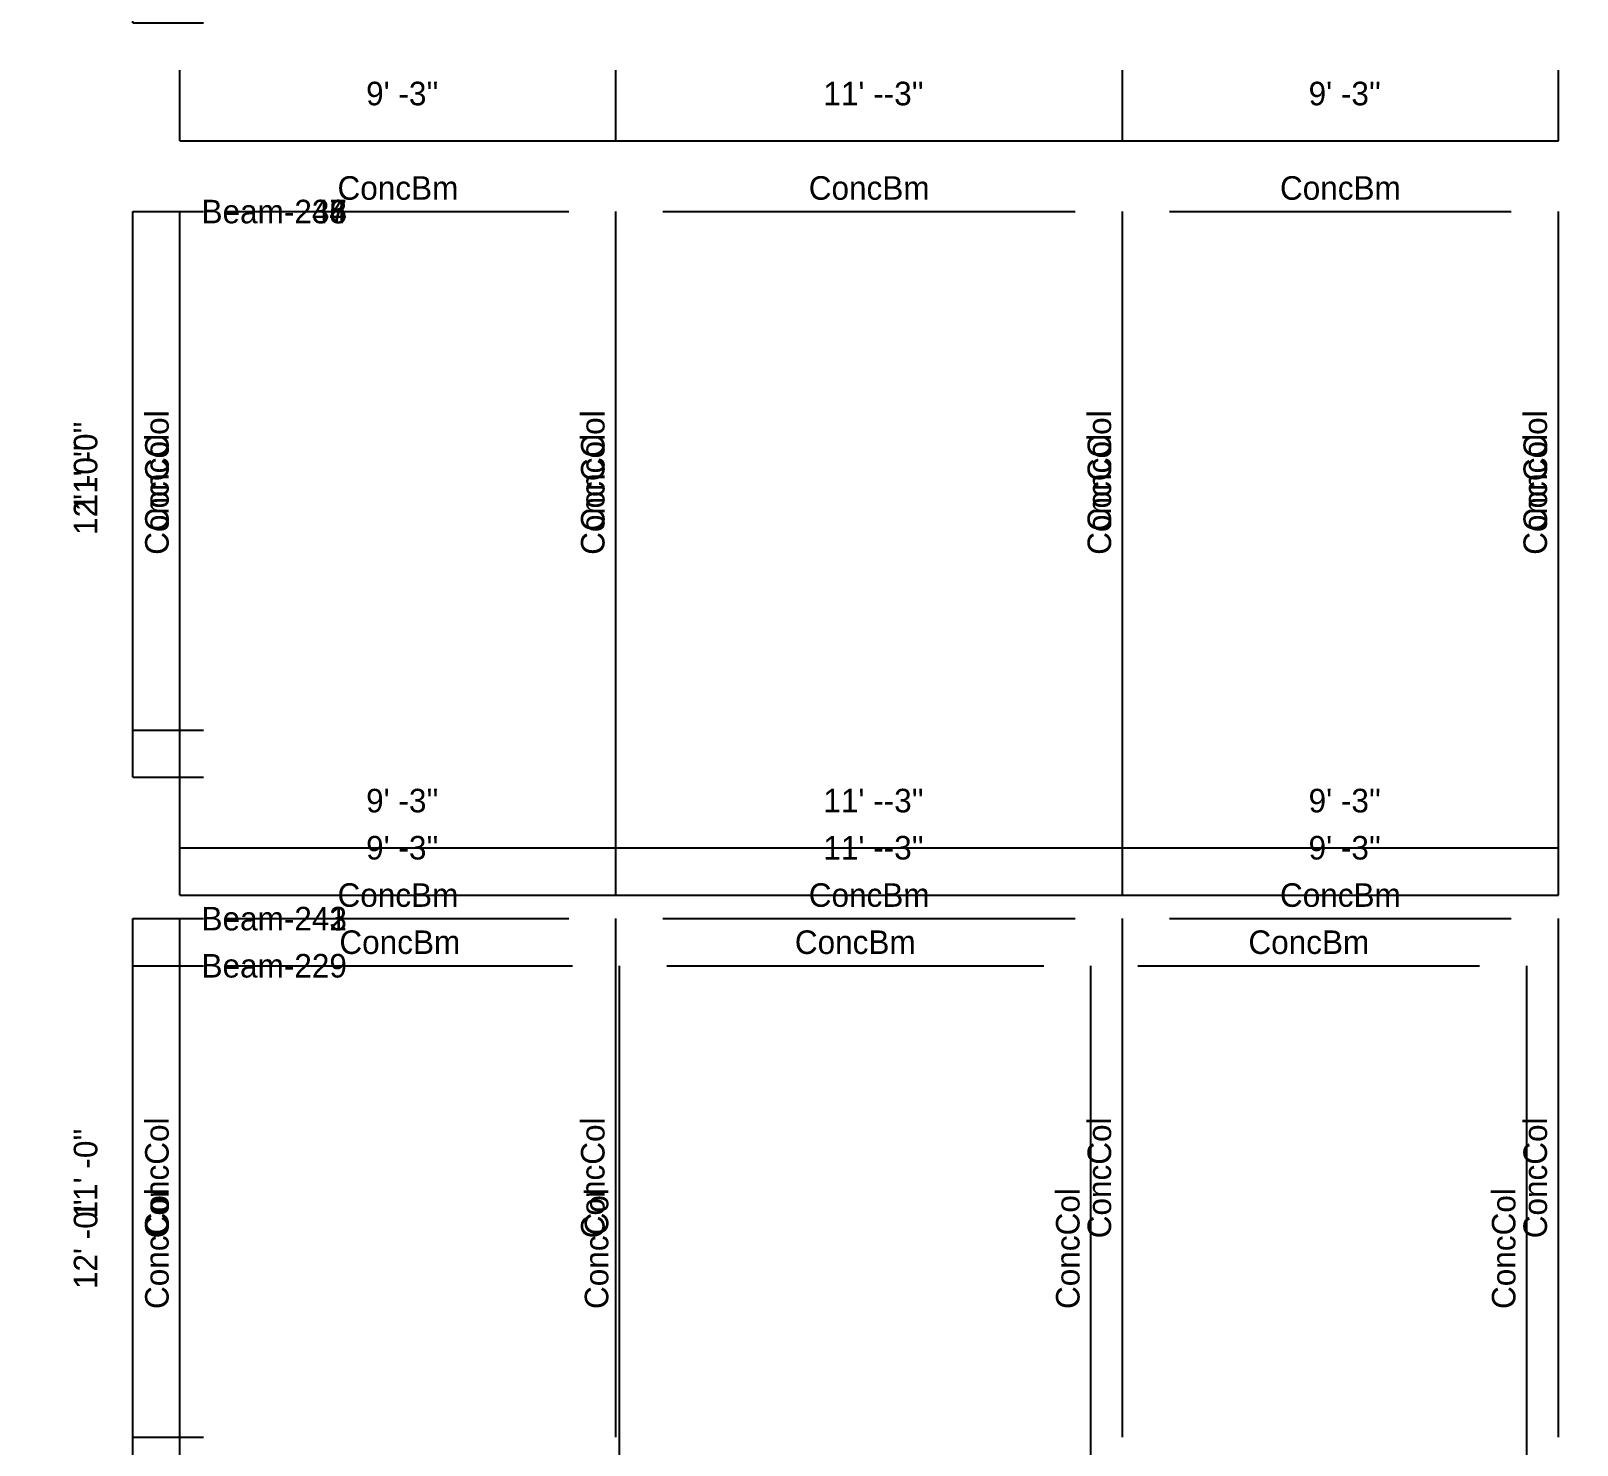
# Model space of a CAD drawing. Extents: x -38 to 2998, y -195 to 11529.
# Drawn here: x -38 to 355.8, y 8326 to 8686 of the extents above; entities that cross this region are included whole.
import ezdxf
from ezdxf.enums import TextEntityAlignment as Align

# ---------------------------------------------------------------- set-up
doc = ezdxf.new("R2010")
doc.units = 0
doc.header["$MEASUREMENT"] = 0
doc.layers.get('0').update_dxf_attribs({"linetype": 'CONTINUOUS'})
for name, color, linetype in [('CENTERLINES', 7, 'CONTINUOUS'), ('DIMENSIONS', 4, 'CONTINUOUS'), ('TEXT', 5, 'CONTINUOUS')]:
    doc.layers.add(name, color=color, linetype=linetype)
doc.dimstyles.get("Standard").update_dxf_attribs({"dimtxt": 0.18, "dimasz": 0.18, "dimexe": 0.18, "dimexo": 0.0625, "dimgap": 0.09, "dimtad": 0, "dimtih": 1, "dimtoh": 1, "dimdec": 4, "dimzin": 0, "dimtxsty": 'STANDARD', "dimcen": 0.09, "dimazin": 3, "dimtfac": 1, "dimtdec": 4, "dimtofl": 0, "dimtmove": 0, "dimatfit": 3, "dimtolj": 1, "dimtzin": 0})

# ---------------------------------------------------------------- blocks, each defined once
blk = doc.blocks.new('*D7973')
at = {"color": 1, "linetype": 'BYBLOCK'}
for points in [[(-8.29, 8444.29), (-7.23, 8443.23), (-16.77, 8452.77), (-15.71, 8451.71)], [(-8.29, 8300.29), (-7.23, 8299.23), (-16.77, 8308.77), (-15.71, 8307.71)]]:
    blk.add_solid(points, dxfattribs=at)
at = {"layer": 'DIMENSIONS', "color": 9, "linetype": 'BYBLOCK'}
for p, q in [((-12, 8448), (6, 8448)), ((-12, 8304), (6, 8304))]:
    blk.add_line(p, q, dxfattribs=at)
at = {"layer": 'DIMENSIONS', "color": 0, "linetype": 'BYBLOCK'}
blk.add_line((-12, 8304), (-12, 8448), dxfattribs=at)
at = {"layer": 'DIMENSIONS', "color": 0, "linetype": 'BYBLOCK', "insert": (-24, 8376), "char_height": 6, "attachment_point": 5, "rotation": 90}
blk.add_mtext("\\A1; 12' -0''", dxfattribs=at)
blk = doc.blocks.new('*D7974')
at = {"color": 1, "linetype": 'BYBLOCK'}
for points in [[(4.77, 8470.77), (3.71, 8469.71), (-3.71, 8462.29), (-4.77, 8461.23)], [(115.77, 8470.77), (114.71, 8469.71), (107.29, 8462.29), (106.23, 8461.23)]]:
    blk.add_solid(points, dxfattribs=at)
at = {"layer": 'DIMENSIONS', "color": 9, "linetype": 'BYBLOCK'}
for p, q in [((0, 8466), (0, 8484)), ((111, 8466), (111, 8484))]:
    blk.add_line(p, q, dxfattribs=at)
at = {"layer": 'DIMENSIONS', "color": 0, "linetype": 'BYBLOCK'}
blk.add_line((0, 8466), (111, 8466), dxfattribs=at)
at = {"layer": 'DIMENSIONS', "color": 0, "linetype": 'BYBLOCK', "insert": (55.5, 8478), "char_height": 6, "attachment_point": 5}
blk.add_mtext("\\A1; 9' -3''", dxfattribs=at)
blk = doc.blocks.new('*D7975')
at = {"color": 1, "linetype": 'BYBLOCK'}
for points in [[(115.77, 8470.77), (114.71, 8469.71), (107.29, 8462.29), (106.23, 8461.23)], [(244.77, 8470.77), (243.71, 8469.71), (236.29, 8462.29), (235.23, 8461.23)]]:
    blk.add_solid(points, dxfattribs=at)
at = {"layer": 'DIMENSIONS', "color": 9, "linetype": 'BYBLOCK'}
for p, q in [((111, 8466), (111, 8484)), ((240, 8466), (240, 8484))]:
    blk.add_line(p, q, dxfattribs=at)
at = {"layer": 'DIMENSIONS', "color": 0, "linetype": 'BYBLOCK'}
blk.add_line((111, 8466), (240, 8466), dxfattribs=at)
at = {"layer": 'DIMENSIONS', "color": 0, "linetype": 'BYBLOCK', "insert": (175.5, 8478), "char_height": 6, "attachment_point": 5}
blk.add_mtext("\\A1; 11' --3''", dxfattribs=at)
blk = doc.blocks.new('*D7976')
at = {"color": 1, "linetype": 'BYBLOCK'}
for points in [[(244.77, 8470.77), (243.71, 8469.71), (236.29, 8462.29), (235.23, 8461.23)], [(355.77, 8470.77), (354.71, 8469.71), (347.29, 8462.29), (346.23, 8461.23)]]:
    blk.add_solid(points, dxfattribs=at)
at = {"layer": 'DIMENSIONS', "color": 9, "linetype": 'BYBLOCK'}
for p, q in [((240, 8466), (240, 8484)), ((351, 8466), (351, 8484))]:
    blk.add_line(p, q, dxfattribs=at)
at = {"layer": 'DIMENSIONS', "color": 0, "linetype": 'BYBLOCK'}
blk.add_line((240, 8466), (351, 8466), dxfattribs=at)
at = {"layer": 'DIMENSIONS', "color": 0, "linetype": 'BYBLOCK', "insert": (295.5, 8478), "char_height": 6, "attachment_point": 5}
blk.add_mtext("\\A1; 9' -3''", dxfattribs=at)
blk = doc.blocks.new('*D7977')
at = {"color": 1, "linetype": 'BYBLOCK'}
for points in [[(-8.29, 8636.29), (-7.23, 8635.23), (-16.77, 8644.77), (-15.71, 8643.71)], [(-8.29, 8492.29), (-7.23, 8491.23), (-16.77, 8500.77), (-15.71, 8499.71)]]:
    blk.add_solid(points, dxfattribs=at)
at = {"layer": 'DIMENSIONS', "color": 9, "linetype": 'BYBLOCK'}
for p, q in [((-12, 8640), (6, 8640)), ((-12, 8496), (6, 8496))]:
    blk.add_line(p, q, dxfattribs=at)
at = {"layer": 'DIMENSIONS', "color": 0, "linetype": 'BYBLOCK'}
blk.add_line((-12, 8496), (-12, 8640), dxfattribs=at)
at = {"layer": 'DIMENSIONS', "color": 0, "linetype": 'BYBLOCK', "insert": (-24, 8568), "char_height": 6, "attachment_point": 5, "rotation": 90}
blk.add_mtext("\\A1; 12' -0''", dxfattribs=at)
blk = doc.blocks.new('*D7978')
at = {"color": 1, "linetype": 'BYBLOCK'}
for points in [[(4.77, 8662.77), (3.71, 8661.71), (-3.71, 8654.29), (-4.77, 8653.23)], [(115.77, 8662.77), (114.71, 8661.71), (107.29, 8654.29), (106.23, 8653.23)]]:
    blk.add_solid(points, dxfattribs=at)
at = {"layer": 'DIMENSIONS', "color": 9, "linetype": 'BYBLOCK'}
for p, q in [((0, 8658), (0, 8676)), ((111, 8658), (111, 8676))]:
    blk.add_line(p, q, dxfattribs=at)
at = {"layer": 'DIMENSIONS', "color": 0, "linetype": 'BYBLOCK'}
blk.add_line((0, 8658), (111, 8658), dxfattribs=at)
at = {"layer": 'DIMENSIONS', "color": 0, "linetype": 'BYBLOCK', "insert": (55.5, 8670), "char_height": 6, "attachment_point": 5}
blk.add_mtext("\\A1; 9' -3''", dxfattribs=at)
blk = doc.blocks.new('*D7979')
at = {"color": 1, "linetype": 'BYBLOCK'}
for points in [[(115.77, 8662.77), (114.71, 8661.71), (107.29, 8654.29), (106.23, 8653.23)], [(244.77, 8662.77), (243.71, 8661.71), (236.29, 8654.29), (235.23, 8653.23)]]:
    blk.add_solid(points, dxfattribs=at)
at = {"layer": 'DIMENSIONS', "color": 9, "linetype": 'BYBLOCK'}
for p, q in [((111, 8658), (111, 8676)), ((240, 8658), (240, 8676))]:
    blk.add_line(p, q, dxfattribs=at)
at = {"layer": 'DIMENSIONS', "color": 0, "linetype": 'BYBLOCK'}
blk.add_line((111, 8658), (240, 8658), dxfattribs=at)
at = {"layer": 'DIMENSIONS', "color": 0, "linetype": 'BYBLOCK', "insert": (175.5, 8670), "char_height": 6, "attachment_point": 5}
blk.add_mtext("\\A1; 11' --3''", dxfattribs=at)
blk = doc.blocks.new('*D7980')
at = {"color": 1, "linetype": 'BYBLOCK'}
for points in [[(244.77, 8662.77), (243.71, 8661.71), (236.29, 8654.29), (235.23, 8653.23)], [(355.77, 8662.77), (354.71, 8661.71), (347.29, 8654.29), (346.23, 8653.23)]]:
    blk.add_solid(points, dxfattribs=at)
at = {"layer": 'DIMENSIONS', "color": 9, "linetype": 'BYBLOCK'}
for p, q in [((240, 8658), (240, 8676)), ((351, 8658), (351, 8676))]:
    blk.add_line(p, q, dxfattribs=at)
at = {"layer": 'DIMENSIONS', "color": 0, "linetype": 'BYBLOCK'}
blk.add_line((240, 8658), (351, 8658), dxfattribs=at)
at = {"layer": 'DIMENSIONS', "color": 0, "linetype": 'BYBLOCK', "insert": (295.5, 8670), "char_height": 6, "attachment_point": 5}
blk.add_mtext("\\A1; 9' -3''", dxfattribs=at)
blk = doc.blocks.new('*D7981')
at = {"color": 1, "linetype": 'BYBLOCK'}
for points in [[(-8.29, 8828.29), (-7.23, 8827.23), (-16.77, 8836.77), (-15.71, 8835.71)], [(-8.29, 8684.29), (-7.23, 8683.23), (-16.77, 8692.77), (-15.71, 8691.71)]]:
    blk.add_solid(points, dxfattribs=at)
at = {"layer": 'DIMENSIONS', "color": 9, "linetype": 'BYBLOCK'}
for p, q in [((-12, 8832), (6, 8832)), ((-12, 8688), (6, 8688))]:
    blk.add_line(p, q, dxfattribs=at)
at = {"layer": 'DIMENSIONS', "color": 0, "linetype": 'BYBLOCK'}
blk.add_line((-12, 8688), (-12, 8832), dxfattribs=at)
at = {"layer": 'DIMENSIONS', "color": 0, "linetype": 'BYBLOCK', "insert": (-24, 8760), "char_height": 6, "attachment_point": 5, "rotation": 90}
blk.add_mtext("\\A1; 12' -0''", dxfattribs=at)
blk = doc.blocks.new('*D8455')
at = {"color": 1, "linetype": 'BYBLOCK'}
for points in [[(-8.29, 8456.29), (-7.23, 8455.23), (-16.77, 8464.77), (-15.71, 8463.71)], [(-8.29, 8324.29), (-7.23, 8323.23), (-16.77, 8332.77), (-15.71, 8331.71)]]:
    blk.add_solid(points, dxfattribs=at)
at = {"layer": 'DIMENSIONS', "color": 9, "linetype": 'BYBLOCK'}
for p, q in [((-12, 8460), (6, 8460)), ((-12, 8328), (6, 8328))]:
    blk.add_line(p, q, dxfattribs=at)
at = {"layer": 'DIMENSIONS', "color": 0, "linetype": 'BYBLOCK'}
blk.add_line((-12, 8328), (-12, 8460), dxfattribs=at)
at = {"layer": 'DIMENSIONS', "color": 0, "linetype": 'BYBLOCK', "insert": (-24, 8394), "char_height": 6, "attachment_point": 5, "rotation": 90}
blk.add_mtext("\\A1; 11' -0''", dxfattribs=at)
blk = doc.blocks.new('*D8456')
at = {"color": 1, "linetype": 'BYBLOCK'}
for points in [[(4.77, 8482.77), (3.71, 8481.71), (-3.71, 8474.29), (-4.77, 8473.23)], [(115.77, 8482.77), (114.71, 8481.71), (107.29, 8474.29), (106.23, 8473.23)]]:
    blk.add_solid(points, dxfattribs=at)
at = {"layer": 'DIMENSIONS', "color": 9, "linetype": 'BYBLOCK'}
for p, q in [((0, 8478), (0, 8496)), ((111, 8478), (111, 8496))]:
    blk.add_line(p, q, dxfattribs=at)
at = {"layer": 'DIMENSIONS', "color": 0, "linetype": 'BYBLOCK'}
blk.add_line((0, 8478), (111, 8478), dxfattribs=at)
at = {"layer": 'DIMENSIONS', "color": 0, "linetype": 'BYBLOCK', "insert": (55.5, 8490), "char_height": 6, "attachment_point": 5}
blk.add_mtext("\\A1; 9' -3''", dxfattribs=at)
blk = doc.blocks.new('*D8457')
at = {"color": 1, "linetype": 'BYBLOCK'}
for points in [[(115.77, 8482.77), (114.71, 8481.71), (107.29, 8474.29), (106.23, 8473.23)], [(244.77, 8482.77), (243.71, 8481.71), (236.29, 8474.29), (235.23, 8473.23)]]:
    blk.add_solid(points, dxfattribs=at)
at = {"layer": 'DIMENSIONS', "color": 9, "linetype": 'BYBLOCK'}
for p, q in [((111, 8478), (111, 8496)), ((240, 8478), (240, 8496))]:
    blk.add_line(p, q, dxfattribs=at)
at = {"layer": 'DIMENSIONS', "color": 0, "linetype": 'BYBLOCK'}
blk.add_line((111, 8478), (240, 8478), dxfattribs=at)
at = {"layer": 'DIMENSIONS', "color": 0, "linetype": 'BYBLOCK', "insert": (175.5, 8490), "char_height": 6, "attachment_point": 5}
blk.add_mtext("\\A1; 11' --3''", dxfattribs=at)
blk = doc.blocks.new('*D8458')
at = {"color": 1, "linetype": 'BYBLOCK'}
for points in [[(244.77, 8482.77), (243.71, 8481.71), (236.29, 8474.29), (235.23, 8473.23)], [(355.77, 8482.77), (354.71, 8481.71), (347.29, 8474.29), (346.23, 8473.23)]]:
    blk.add_solid(points, dxfattribs=at)
at = {"layer": 'DIMENSIONS', "color": 9, "linetype": 'BYBLOCK'}
for p, q in [((240, 8478), (240, 8496)), ((351, 8478), (351, 8496))]:
    blk.add_line(p, q, dxfattribs=at)
at = {"layer": 'DIMENSIONS', "color": 0, "linetype": 'BYBLOCK'}
blk.add_line((240, 8478), (351, 8478), dxfattribs=at)
at = {"layer": 'DIMENSIONS', "color": 0, "linetype": 'BYBLOCK', "insert": (295.5, 8490), "char_height": 6, "attachment_point": 5}
blk.add_mtext("\\A1; 9' -3''", dxfattribs=at)
blk = doc.blocks.new('*D8459')
at = {"color": 1, "linetype": 'BYBLOCK'}
for points in [[(-8.29, 8636.29), (-7.23, 8635.23), (-16.77, 8644.77), (-15.71, 8643.71)], [(-8.29, 8504.29), (-7.23, 8503.23), (-16.77, 8512.77), (-15.71, 8511.71)]]:
    blk.add_solid(points, dxfattribs=at)
at = {"layer": 'DIMENSIONS', "color": 9, "linetype": 'BYBLOCK'}
for p, q in [((-12, 8640), (6, 8640)), ((-12, 8508), (6, 8508))]:
    blk.add_line(p, q, dxfattribs=at)
at = {"layer": 'DIMENSIONS', "color": 0, "linetype": 'BYBLOCK'}
blk.add_line((-12, 8508), (-12, 8640), dxfattribs=at)
at = {"layer": 'DIMENSIONS', "color": 0, "linetype": 'BYBLOCK', "insert": (-24, 8574), "char_height": 6, "attachment_point": 5, "rotation": 90}
blk.add_mtext("\\A1; 11' -0''", dxfattribs=at)
blk = doc.blocks.new('*D8460')
at = {"color": 1, "linetype": 'BYBLOCK'}
for points in [[(4.77, 8662.77), (3.71, 8661.71), (-3.71, 8654.29), (-4.77, 8653.23)], [(115.77, 8662.77), (114.71, 8661.71), (107.29, 8654.29), (106.23, 8653.23)]]:
    blk.add_solid(points, dxfattribs=at)
at = {"layer": 'DIMENSIONS', "color": 9, "linetype": 'BYBLOCK'}
for p, q in [((0, 8658), (0, 8676)), ((111, 8658), (111, 8676))]:
    blk.add_line(p, q, dxfattribs=at)
at = {"layer": 'DIMENSIONS', "color": 0, "linetype": 'BYBLOCK'}
blk.add_line((0, 8658), (111, 8658), dxfattribs=at)
at = {"layer": 'DIMENSIONS', "color": 0, "linetype": 'BYBLOCK', "insert": (55.5, 8670), "char_height": 6, "attachment_point": 5}
blk.add_mtext("\\A1; 9' -3''", dxfattribs=at)
blk = doc.blocks.new('*D8461')
at = {"color": 1, "linetype": 'BYBLOCK'}
for points in [[(115.77, 8662.77), (114.71, 8661.71), (107.29, 8654.29), (106.23, 8653.23)], [(244.77, 8662.77), (243.71, 8661.71), (236.29, 8654.29), (235.23, 8653.23)]]:
    blk.add_solid(points, dxfattribs=at)
at = {"layer": 'DIMENSIONS', "color": 9, "linetype": 'BYBLOCK'}
for p, q in [((111, 8658), (111, 8676)), ((240, 8658), (240, 8676))]:
    blk.add_line(p, q, dxfattribs=at)
at = {"layer": 'DIMENSIONS', "color": 0, "linetype": 'BYBLOCK'}
blk.add_line((111, 8658), (240, 8658), dxfattribs=at)
at = {"layer": 'DIMENSIONS', "color": 0, "linetype": 'BYBLOCK', "insert": (175.5, 8670), "char_height": 6, "attachment_point": 5}
blk.add_mtext("\\A1; 11' --3''", dxfattribs=at)
blk = doc.blocks.new('*D8462')
at = {"color": 1, "linetype": 'BYBLOCK'}
for points in [[(244.77, 8662.77), (243.71, 8661.71), (236.29, 8654.29), (235.23, 8653.23)], [(355.77, 8662.77), (354.71, 8661.71), (347.29, 8654.29), (346.23, 8653.23)]]:
    blk.add_solid(points, dxfattribs=at)
at = {"layer": 'DIMENSIONS', "color": 9, "linetype": 'BYBLOCK'}
for p, q in [((240, 8658), (240, 8676)), ((351, 8658), (351, 8676))]:
    blk.add_line(p, q, dxfattribs=at)
at = {"layer": 'DIMENSIONS', "color": 0, "linetype": 'BYBLOCK'}
blk.add_line((240, 8658), (351, 8658), dxfattribs=at)
at = {"layer": 'DIMENSIONS', "color": 0, "linetype": 'BYBLOCK', "insert": (295.5, 8670), "char_height": 6, "attachment_point": 5}
blk.add_mtext("\\A1; 9' -3''", dxfattribs=at)
blk = doc.blocks.new('*D8463')
at = {"color": 1, "linetype": 'BYBLOCK'}
for points in [[(-8.29, 8816.29), (-7.23, 8815.23), (-16.77, 8824.77), (-15.71, 8823.71)], [(-8.29, 8684.29), (-7.23, 8683.23), (-16.77, 8692.77), (-15.71, 8691.71)]]:
    blk.add_solid(points, dxfattribs=at)
at = {"layer": 'DIMENSIONS', "color": 9, "linetype": 'BYBLOCK'}
for p, q in [((-12, 8820), (6, 8820)), ((-12, 8688), (6, 8688))]:
    blk.add_line(p, q, dxfattribs=at)
at = {"layer": 'DIMENSIONS', "color": 0, "linetype": 'BYBLOCK'}
blk.add_line((-12, 8688), (-12, 8820), dxfattribs=at)
at = {"layer": 'DIMENSIONS', "color": 0, "linetype": 'BYBLOCK', "insert": (-24, 8754), "char_height": 6, "attachment_point": 5, "rotation": 90}
blk.add_mtext("\\A1; 11' -0''", dxfattribs=at)
blk = doc.blocks.new('*D8925')
at = {"color": 1, "linetype": 'BYBLOCK'}
for points in [[(-8.29, 8456.29), (-7.23, 8455.23), (-16.77, 8464.77), (-15.71, 8463.71)], [(-8.29, 8324.29), (-7.23, 8323.23), (-16.77, 8332.77), (-15.71, 8331.71)]]:
    blk.add_solid(points, dxfattribs=at)
at = {"layer": 'DIMENSIONS', "color": 9, "linetype": 'BYBLOCK'}
for p, q in [((-12, 8460), (6, 8460)), ((-12, 8328), (6, 8328))]:
    blk.add_line(p, q, dxfattribs=at)
at = {"layer": 'DIMENSIONS', "color": 0, "linetype": 'BYBLOCK'}
blk.add_line((-12, 8328), (-12, 8460), dxfattribs=at)
at = {"layer": 'DIMENSIONS', "color": 0, "linetype": 'BYBLOCK', "insert": (-24, 8394), "char_height": 6, "attachment_point": 5, "rotation": 90}
blk.add_mtext("\\A1; 11' -0''", dxfattribs=at)
blk = doc.blocks.new('*D8926')
at = {"color": 1, "linetype": 'BYBLOCK'}
for points in [[(4.77, 8482.77), (3.71, 8481.71), (-3.71, 8474.29), (-4.77, 8473.23)], [(115.77, 8482.77), (114.71, 8481.71), (107.29, 8474.29), (106.23, 8473.23)]]:
    blk.add_solid(points, dxfattribs=at)
at = {"layer": 'DIMENSIONS', "color": 9, "linetype": 'BYBLOCK'}
for p, q in [((0, 8478), (0, 8496)), ((111, 8478), (111, 8496))]:
    blk.add_line(p, q, dxfattribs=at)
at = {"layer": 'DIMENSIONS', "color": 0, "linetype": 'BYBLOCK'}
blk.add_line((0, 8478), (111, 8478), dxfattribs=at)
at = {"layer": 'DIMENSIONS', "color": 0, "linetype": 'BYBLOCK', "insert": (55.5, 8490), "char_height": 6, "attachment_point": 5}
blk.add_mtext("\\A1; 9' -3''", dxfattribs=at)
blk = doc.blocks.new('*D8927')
at = {"color": 1, "linetype": 'BYBLOCK'}
for points in [[(115.77, 8482.77), (114.71, 8481.71), (107.29, 8474.29), (106.23, 8473.23)], [(244.77, 8482.77), (243.71, 8481.71), (236.29, 8474.29), (235.23, 8473.23)]]:
    blk.add_solid(points, dxfattribs=at)
at = {"layer": 'DIMENSIONS', "color": 9, "linetype": 'BYBLOCK'}
for p, q in [((111, 8478), (111, 8496)), ((240, 8478), (240, 8496))]:
    blk.add_line(p, q, dxfattribs=at)
at = {"layer": 'DIMENSIONS', "color": 0, "linetype": 'BYBLOCK'}
blk.add_line((111, 8478), (240, 8478), dxfattribs=at)
at = {"layer": 'DIMENSIONS', "color": 0, "linetype": 'BYBLOCK', "insert": (175.5, 8490), "char_height": 6, "attachment_point": 5}
blk.add_mtext("\\A1; 11' --3''", dxfattribs=at)
blk = doc.blocks.new('*D8928')
at = {"color": 1, "linetype": 'BYBLOCK'}
for points in [[(244.77, 8482.77), (243.71, 8481.71), (236.29, 8474.29), (235.23, 8473.23)], [(355.77, 8482.77), (354.71, 8481.71), (347.29, 8474.29), (346.23, 8473.23)]]:
    blk.add_solid(points, dxfattribs=at)
at = {"layer": 'DIMENSIONS', "color": 9, "linetype": 'BYBLOCK'}
for p, q in [((240, 8478), (240, 8496)), ((351, 8478), (351, 8496))]:
    blk.add_line(p, q, dxfattribs=at)
at = {"layer": 'DIMENSIONS', "color": 0, "linetype": 'BYBLOCK'}
blk.add_line((240, 8478), (351, 8478), dxfattribs=at)
at = {"layer": 'DIMENSIONS', "color": 0, "linetype": 'BYBLOCK', "insert": (295.5, 8490), "char_height": 6, "attachment_point": 5}
blk.add_mtext("\\A1; 9' -3''", dxfattribs=at)
blk = doc.blocks.new('*D8929')
at = {"color": 1, "linetype": 'BYBLOCK'}
for points in [[(-8.29, 8636.29), (-7.23, 8635.23), (-16.77, 8644.77), (-15.71, 8643.71)], [(-8.29, 8504.29), (-7.23, 8503.23), (-16.77, 8512.77), (-15.71, 8511.71)]]:
    blk.add_solid(points, dxfattribs=at)
at = {"layer": 'DIMENSIONS', "color": 9, "linetype": 'BYBLOCK'}
for p, q in [((-12, 8640), (6, 8640)), ((-12, 8508), (6, 8508))]:
    blk.add_line(p, q, dxfattribs=at)
at = {"layer": 'DIMENSIONS', "color": 0, "linetype": 'BYBLOCK'}
blk.add_line((-12, 8508), (-12, 8640), dxfattribs=at)
at = {"layer": 'DIMENSIONS', "color": 0, "linetype": 'BYBLOCK', "insert": (-24, 8574), "char_height": 6, "attachment_point": 5, "rotation": 90}
blk.add_mtext("\\A1; 11' -0''", dxfattribs=at)
blk = doc.blocks.new('*D8930')
at = {"color": 1, "linetype": 'BYBLOCK'}
for points in [[(4.77, 8662.77), (3.71, 8661.71), (-3.71, 8654.29), (-4.77, 8653.23)], [(115.77, 8662.77), (114.71, 8661.71), (107.29, 8654.29), (106.23, 8653.23)]]:
    blk.add_solid(points, dxfattribs=at)
at = {"layer": 'DIMENSIONS', "color": 9, "linetype": 'BYBLOCK'}
for p, q in [((0, 8658), (0, 8676)), ((111, 8658), (111, 8676))]:
    blk.add_line(p, q, dxfattribs=at)
at = {"layer": 'DIMENSIONS', "color": 0, "linetype": 'BYBLOCK'}
blk.add_line((0, 8658), (111, 8658), dxfattribs=at)
at = {"layer": 'DIMENSIONS', "color": 0, "linetype": 'BYBLOCK', "insert": (55.5, 8670), "char_height": 6, "attachment_point": 5}
blk.add_mtext("\\A1; 9' -3''", dxfattribs=at)
blk = doc.blocks.new('*D8931')
at = {"color": 1, "linetype": 'BYBLOCK'}
for points in [[(115.77, 8662.77), (114.71, 8661.71), (107.29, 8654.29), (106.23, 8653.23)], [(244.77, 8662.77), (243.71, 8661.71), (236.29, 8654.29), (235.23, 8653.23)]]:
    blk.add_solid(points, dxfattribs=at)
at = {"layer": 'DIMENSIONS', "color": 9, "linetype": 'BYBLOCK'}
for p, q in [((111, 8658), (111, 8676)), ((240, 8658), (240, 8676))]:
    blk.add_line(p, q, dxfattribs=at)
at = {"layer": 'DIMENSIONS', "color": 0, "linetype": 'BYBLOCK'}
blk.add_line((111, 8658), (240, 8658), dxfattribs=at)
at = {"layer": 'DIMENSIONS', "color": 0, "linetype": 'BYBLOCK', "insert": (175.5, 8670), "char_height": 6, "attachment_point": 5}
blk.add_mtext("\\A1; 11' --3''", dxfattribs=at)
blk = doc.blocks.new('*D8932')
at = {"color": 1, "linetype": 'BYBLOCK'}
for points in [[(244.77, 8662.77), (243.71, 8661.71), (236.29, 8654.29), (235.23, 8653.23)], [(355.77, 8662.77), (354.71, 8661.71), (347.29, 8654.29), (346.23, 8653.23)]]:
    blk.add_solid(points, dxfattribs=at)
at = {"layer": 'DIMENSIONS', "color": 9, "linetype": 'BYBLOCK'}
for p, q in [((240, 8658), (240, 8676)), ((351, 8658), (351, 8676))]:
    blk.add_line(p, q, dxfattribs=at)
at = {"layer": 'DIMENSIONS', "color": 0, "linetype": 'BYBLOCK'}
blk.add_line((240, 8658), (351, 8658), dxfattribs=at)
at = {"layer": 'DIMENSIONS', "color": 0, "linetype": 'BYBLOCK', "insert": (295.5, 8670), "char_height": 6, "attachment_point": 5}
blk.add_mtext("\\A1; 9' -3''", dxfattribs=at)
blk = doc.blocks.new('*D8933')
at = {"color": 1, "linetype": 'BYBLOCK'}
for points in [[(-8.29, 8816.29), (-7.23, 8815.23), (-16.77, 8824.77), (-15.71, 8823.71)], [(-8.29, 8684.29), (-7.23, 8683.23), (-16.77, 8692.77), (-15.71, 8691.71)]]:
    blk.add_solid(points, dxfattribs=at)
at = {"layer": 'DIMENSIONS', "color": 9, "linetype": 'BYBLOCK'}
for p, q in [((-12, 8820), (6, 8820)), ((-12, 8688), (6, 8688))]:
    blk.add_line(p, q, dxfattribs=at)
at = {"layer": 'DIMENSIONS', "color": 0, "linetype": 'BYBLOCK'}
blk.add_line((-12, 8688), (-12, 8820), dxfattribs=at)
at = {"layer": 'DIMENSIONS', "color": 0, "linetype": 'BYBLOCK', "insert": (-24, 8754), "char_height": 6, "attachment_point": 5, "rotation": 90}
blk.add_mtext("\\A1; 11' -0''", dxfattribs=at)
blk = doc.blocks.new('*D9395')
at = {"color": 1, "linetype": 'BYBLOCK'}
for points in [[(-8.29, 8456.29), (-7.23, 8455.23), (-16.77, 8464.77), (-15.71, 8463.71)], [(-8.29, 8324.29), (-7.23, 8323.23), (-16.77, 8332.77), (-15.71, 8331.71)]]:
    blk.add_solid(points, dxfattribs=at)
at = {"layer": 'DIMENSIONS', "color": 9, "linetype": 'BYBLOCK'}
for p, q in [((-12, 8460), (6, 8460)), ((-12, 8328), (6, 8328))]:
    blk.add_line(p, q, dxfattribs=at)
at = {"layer": 'DIMENSIONS', "color": 0, "linetype": 'BYBLOCK'}
blk.add_line((-12, 8328), (-12, 8460), dxfattribs=at)
at = {"layer": 'DIMENSIONS', "color": 0, "linetype": 'BYBLOCK', "insert": (-24, 8394), "char_height": 6, "attachment_point": 5, "rotation": 90}
blk.add_mtext("\\A1; 11' -0''", dxfattribs=at)
blk = doc.blocks.new('*D9396')
at = {"color": 1, "linetype": 'BYBLOCK'}
for points in [[(4.77, 8482.77), (3.71, 8481.71), (-3.71, 8474.29), (-4.77, 8473.23)], [(115.77, 8482.77), (114.71, 8481.71), (107.29, 8474.29), (106.23, 8473.23)]]:
    blk.add_solid(points, dxfattribs=at)
at = {"layer": 'DIMENSIONS', "color": 9, "linetype": 'BYBLOCK'}
for p, q in [((0, 8478), (0, 8496)), ((111, 8478), (111, 8496))]:
    blk.add_line(p, q, dxfattribs=at)
at = {"layer": 'DIMENSIONS', "color": 0, "linetype": 'BYBLOCK'}
blk.add_line((0, 8478), (111, 8478), dxfattribs=at)
at = {"layer": 'DIMENSIONS', "color": 0, "linetype": 'BYBLOCK', "insert": (55.5, 8490), "char_height": 6, "attachment_point": 5}
blk.add_mtext("\\A1; 9' -3''", dxfattribs=at)
blk = doc.blocks.new('*D9397')
at = {"color": 1, "linetype": 'BYBLOCK'}
for points in [[(115.77, 8482.77), (114.71, 8481.71), (107.29, 8474.29), (106.23, 8473.23)], [(244.77, 8482.77), (243.71, 8481.71), (236.29, 8474.29), (235.23, 8473.23)]]:
    blk.add_solid(points, dxfattribs=at)
at = {"layer": 'DIMENSIONS', "color": 9, "linetype": 'BYBLOCK'}
for p, q in [((111, 8478), (111, 8496)), ((240, 8478), (240, 8496))]:
    blk.add_line(p, q, dxfattribs=at)
at = {"layer": 'DIMENSIONS', "color": 0, "linetype": 'BYBLOCK'}
blk.add_line((111, 8478), (240, 8478), dxfattribs=at)
at = {"layer": 'DIMENSIONS', "color": 0, "linetype": 'BYBLOCK', "insert": (175.5, 8490), "char_height": 6, "attachment_point": 5}
blk.add_mtext("\\A1; 11' --3''", dxfattribs=at)
blk = doc.blocks.new('*D9398')
at = {"color": 1, "linetype": 'BYBLOCK'}
for points in [[(244.77, 8482.77), (243.71, 8481.71), (236.29, 8474.29), (235.23, 8473.23)], [(355.77, 8482.77), (354.71, 8481.71), (347.29, 8474.29), (346.23, 8473.23)]]:
    blk.add_solid(points, dxfattribs=at)
at = {"layer": 'DIMENSIONS', "color": 9, "linetype": 'BYBLOCK'}
for p, q in [((240, 8478), (240, 8496)), ((351, 8478), (351, 8496))]:
    blk.add_line(p, q, dxfattribs=at)
at = {"layer": 'DIMENSIONS', "color": 0, "linetype": 'BYBLOCK'}
blk.add_line((240, 8478), (351, 8478), dxfattribs=at)
at = {"layer": 'DIMENSIONS', "color": 0, "linetype": 'BYBLOCK', "insert": (295.5, 8490), "char_height": 6, "attachment_point": 5}
blk.add_mtext("\\A1; 9' -3''", dxfattribs=at)
blk = doc.blocks.new('*D9399')
at = {"color": 1, "linetype": 'BYBLOCK'}
for points in [[(-8.29, 8636.29), (-7.23, 8635.23), (-16.77, 8644.77), (-15.71, 8643.71)], [(-8.29, 8504.29), (-7.23, 8503.23), (-16.77, 8512.77), (-15.71, 8511.71)]]:
    blk.add_solid(points, dxfattribs=at)
at = {"layer": 'DIMENSIONS', "color": 9, "linetype": 'BYBLOCK'}
for p, q in [((-12, 8640), (6, 8640)), ((-12, 8508), (6, 8508))]:
    blk.add_line(p, q, dxfattribs=at)
at = {"layer": 'DIMENSIONS', "color": 0, "linetype": 'BYBLOCK'}
blk.add_line((-12, 8508), (-12, 8640), dxfattribs=at)
at = {"layer": 'DIMENSIONS', "color": 0, "linetype": 'BYBLOCK', "insert": (-24, 8574), "char_height": 6, "attachment_point": 5, "rotation": 90}
blk.add_mtext("\\A1; 11' -0''", dxfattribs=at)
blk = doc.blocks.new('*D9400')
at = {"color": 1, "linetype": 'BYBLOCK'}
for points in [[(4.77, 8662.77), (3.71, 8661.71), (-3.71, 8654.29), (-4.77, 8653.23)], [(115.77, 8662.77), (114.71, 8661.71), (107.29, 8654.29), (106.23, 8653.23)]]:
    blk.add_solid(points, dxfattribs=at)
at = {"layer": 'DIMENSIONS', "color": 9, "linetype": 'BYBLOCK'}
for p, q in [((0, 8658), (0, 8676)), ((111, 8658), (111, 8676))]:
    blk.add_line(p, q, dxfattribs=at)
at = {"layer": 'DIMENSIONS', "color": 0, "linetype": 'BYBLOCK'}
blk.add_line((0, 8658), (111, 8658), dxfattribs=at)
at = {"layer": 'DIMENSIONS', "color": 0, "linetype": 'BYBLOCK', "insert": (55.5, 8670), "char_height": 6, "attachment_point": 5}
blk.add_mtext("\\A1; 9' -3''", dxfattribs=at)
blk = doc.blocks.new('*D9401')
at = {"color": 1, "linetype": 'BYBLOCK'}
for points in [[(115.77, 8662.77), (114.71, 8661.71), (107.29, 8654.29), (106.23, 8653.23)], [(244.77, 8662.77), (243.71, 8661.71), (236.29, 8654.29), (235.23, 8653.23)]]:
    blk.add_solid(points, dxfattribs=at)
at = {"layer": 'DIMENSIONS', "color": 9, "linetype": 'BYBLOCK'}
for p, q in [((111, 8658), (111, 8676)), ((240, 8658), (240, 8676))]:
    blk.add_line(p, q, dxfattribs=at)
at = {"layer": 'DIMENSIONS', "color": 0, "linetype": 'BYBLOCK'}
blk.add_line((111, 8658), (240, 8658), dxfattribs=at)
at = {"layer": 'DIMENSIONS', "color": 0, "linetype": 'BYBLOCK', "insert": (175.5, 8670), "char_height": 6, "attachment_point": 5}
blk.add_mtext("\\A1; 11' --3''", dxfattribs=at)
blk = doc.blocks.new('*D9402')
at = {"color": 1, "linetype": 'BYBLOCK'}
for points in [[(244.77, 8662.77), (243.71, 8661.71), (236.29, 8654.29), (235.23, 8653.23)], [(355.77, 8662.77), (354.71, 8661.71), (347.29, 8654.29), (346.23, 8653.23)]]:
    blk.add_solid(points, dxfattribs=at)
at = {"layer": 'DIMENSIONS', "color": 9, "linetype": 'BYBLOCK'}
for p, q in [((240, 8658), (240, 8676)), ((351, 8658), (351, 8676))]:
    blk.add_line(p, q, dxfattribs=at)
at = {"layer": 'DIMENSIONS', "color": 0, "linetype": 'BYBLOCK'}
blk.add_line((240, 8658), (351, 8658), dxfattribs=at)
at = {"layer": 'DIMENSIONS', "color": 0, "linetype": 'BYBLOCK', "insert": (295.5, 8670), "char_height": 6, "attachment_point": 5}
blk.add_mtext("\\A1; 9' -3''", dxfattribs=at)
blk = doc.blocks.new('*D9403')
at = {"color": 1, "linetype": 'BYBLOCK'}
for points in [[(-8.29, 8816.29), (-7.23, 8815.23), (-16.77, 8824.77), (-15.71, 8823.71)], [(-8.29, 8684.29), (-7.23, 8683.23), (-16.77, 8692.77), (-15.71, 8691.71)]]:
    blk.add_solid(points, dxfattribs=at)
at = {"layer": 'DIMENSIONS', "color": 9, "linetype": 'BYBLOCK'}
for p, q in [((-12, 8820), (6, 8820)), ((-12, 8688), (6, 8688))]:
    blk.add_line(p, q, dxfattribs=at)
at = {"layer": 'DIMENSIONS', "color": 0, "linetype": 'BYBLOCK'}
blk.add_line((-12, 8688), (-12, 8820), dxfattribs=at)
at = {"layer": 'DIMENSIONS', "color": 0, "linetype": 'BYBLOCK', "insert": (-24, 8754), "char_height": 6, "attachment_point": 5, "rotation": 90}
blk.add_mtext("\\A1; 11' -0''", dxfattribs=at)

msp = doc.modelspace()

# ---------------------------------------------------------------- linework, layer by layer
at = {"layer": 'CENTERLINES', "color": 0, "linetype": 'CONTINUOUS'}
for p, q in [((0, 8496), (0, 8640)), ((0, 8508), (0, 8640)), ((0, 8508), (0, 8640)), ((0, 8508), (0, 8640)), ((12, 8640), (99, 8640)), ((12, 8640), (99, 8640)), ((12, 8640), (99, 8640)), ((12, 8640), (99, 8640)), ((111, 8496), (111, 8640)), ((111, 8508), (111, 8640)), ((111, 8508), (111, 8640)), ((111, 8508), (111, 8640)), ((123, 8640), (228, 8640)), ((123, 8640), (228, 8640)), ((123, 8640), (228, 8640)), ((123, 8640), (228, 8640)), ((240, 8496), (240, 8640)), ((240, 8508), (240, 8640)), ((240, 8508), (240, 8640)), ((240, 8508), (240, 8640)), ((252, 8640), (339, 8640)), ((252, 8640), (339, 8640)), ((252, 8640), (339, 8640)), ((252, 8640), (339, 8640)), ((351, 8496), (351, 8640)), ((351, 8508), (351, 8640)), ((351, 8508), (351, 8640)), ((351, 8508), (351, 8640)), ((0, 8328), (0, 8460)), ((0, 8328), (0, 8460)), ((0, 8328), (0, 8460)), ((12, 8460), (99, 8460)), ((12, 8460), (99, 8460)), ((12, 8460), (99, 8460)), ((111, 8328), (111, 8460)), ((111, 8328), (111, 8460)), ((111, 8328), (111, 8460)), ((123, 8460), (228, 8460)), ((123, 8460), (228, 8460)), ((123, 8460), (228, 8460)), ((240, 8328), (240, 8460)), ((240, 8328), (240, 8460)), ((240, 8328), (240, 8460)), ((252, 8460), (339, 8460)), ((252, 8460), (339, 8460)), ((252, 8460), (339, 8460)), ((351, 8328), (351, 8460)), ((351, 8328), (351, 8460)), ((351, 8328), (351, 8460)), ((0, 8304), (0, 8448)), ((12, 8448), (99.96, 8448)), ((111.96, 8304), (111.96, 8448)), ((123.96, 8448), (219.96, 8448)), ((231.96, 8304), (231.96, 8448)), ((243.96, 8448), (330.96, 8448)), ((342.96, 8304), (342.96, 8448))]:
    msp.add_line(p, q, dxfattribs=at)

# ---------------------------------------------------------------- texts
at = {"layer": 'TEXT', "color": 0}
for s, p in [('ConcBm', (55.5, 8646)), ('ConcBm', (55.5, 8646)), ('ConcBm', (55.5, 8646)), ('ConcBm', (55.5, 8646)), ('ConcBm', (175.5, 8646)), ('ConcBm', (175.5, 8646)), ('ConcBm', (175.5, 8646)), ('ConcBm', (175.5, 8646)), ('ConcBm', (295.5, 8646)), ('ConcBm', (295.5, 8646)), ('ConcBm', (295.5, 8646)), ('ConcBm', (295.5, 8646)), ('Beam-234', (24, 8640)), ('Beam-248', (24, 8640)), ('Beam-247', (24, 8640)), ('Beam-246', (24, 8640)), ('ConcBm', (55.5, 8466)), ('ConcBm', (55.5, 8466)), ('ConcBm', (55.5, 8466)), ('ConcBm', (175.5, 8466)), ('ConcBm', (175.5, 8466)), ('ConcBm', (175.5, 8466)), ('ConcBm', (295.5, 8466)), ('ConcBm', (295.5, 8466)), ('ConcBm', (295.5, 8466)), ('Beam-243', (24, 8460)), ('Beam-242', (24, 8460)), ('Beam-241', (24, 8460)), ('ConcBm', (55.98, 8454)), ('ConcBm', (171.96, 8454)), ('ConcBm', (287.46, 8454)), ('Beam-229', (24, 8448))]:
    msp.add_text(s, height=6, dxfattribs=at).set_placement(p, align=Align.MIDDLE)
for p in [(-6, 8574), (-6, 8574), (-6, 8574), (105, 8574), (105, 8574), (105, 8574), (234, 8574), (234, 8574), (234, 8574), (345, 8574), (345, 8574), (345, 8574), (-6, 8568), (105, 8568), (234, 8568), (345, 8568), (-6, 8394), (-6, 8394), (-6, 8394), (105, 8394), (105, 8394), (105, 8394), (234, 8394), (234, 8394), (234, 8394), (345, 8394), (345, 8394), (345, 8394), (-6, 8376), (105.96, 8376), (225.96, 8376), (336.96, 8376)]:
    msp.add_text('ConcCol', height=6, rotation=90, dxfattribs=at).set_placement(p, align=Align.MIDDLE)

# ---------------------------------------------------------------- dimensions: what is measured, and where the dimension line sits
at = {"layer": 'DIMENSIONS'}
for base, p1, p2, picture, middle in [((-12, 8832), (-24, 8688), (-24, 8832), '*D7981', (-24, 8760)), ((-12, 8820), (-24, 8688), (-24, 8820), '*D8463', (-24, 8754)), ((-12, 8820), (-24, 8688), (-24, 8820), '*D8933', (-24, 8754)), ((-12, 8820), (-24, 8688), (-24, 8820), '*D9403', (-24, 8754)), ((111, 8658), (0, 8646), (111, 8646), '*D7978', (55.5, 8646)), ((111, 8658), (0, 8646), (111, 8646), '*D8460', (55.5, 8646)), ((111, 8658), (0, 8646), (111, 8646), '*D8930', (55.5, 8646)), ((111, 8658), (0, 8646), (111, 8646), '*D9400', (55.5, 8646)), ((240, 8658), (111, 8646), (240, 8646), '*D7979', (175.5, 8646)), ((240, 8658), (111, 8646), (240, 8646), '*D8461', (175.5, 8646)), ((240, 8658), (111, 8646), (240, 8646), '*D8931', (175.5, 8646)), ((240, 8658), (111, 8646), (240, 8646), '*D9401', (175.5, 8646)), ((351, 8658), (240, 8646), (351, 8646), '*D7980', (295.5, 8646)), ((351, 8658), (240, 8646), (351, 8646), '*D8462', (295.5, 8646)), ((351, 8658), (240, 8646), (351, 8646), '*D8932', (295.5, 8646)), ((351, 8658), (240, 8646), (351, 8646), '*D9402', (295.5, 8646)), ((-12, 8640), (-24, 8496), (-24, 8640), '*D7977', (-24, 8568)), ((-12, 8640), (-24, 8508), (-24, 8640), '*D8459', (-24, 8574)), ((-12, 8640), (-24, 8508), (-24, 8640), '*D8929', (-24, 8574)), ((-12, 8640), (-24, 8508), (-24, 8640), '*D9399', (-24, 8574)), ((111, 8478), (0, 8466), (111, 8466), '*D8456', (55.5, 8466)), ((111, 8478), (0, 8466), (111, 8466), '*D8926', (55.5, 8466)), ((111, 8478), (0, 8466), (111, 8466), '*D9396', (55.5, 8466)), ((240, 8478), (111, 8466), (240, 8466), '*D8457', (175.5, 8466)), ((240, 8478), (111, 8466), (240, 8466), '*D8927', (175.5, 8466)), ((240, 8478), (111, 8466), (240, 8466), '*D9397', (175.5, 8466)), ((351, 8478), (240, 8466), (351, 8466), '*D8458', (295.5, 8466)), ((351, 8478), (240, 8466), (351, 8466), '*D8928', (295.5, 8466)), ((351, 8478), (240, 8466), (351, 8466), '*D9398', (295.5, 8466)), ((111, 8466), (0, 8454), (111, 8454), '*D7974', (55.5, 8454)), ((240, 8466), (111, 8454), (240, 8454), '*D7975', (175.5, 8454)), ((351, 8466), (240, 8454), (351, 8454), '*D7976', (295.5, 8454)), ((-12, 8460), (-24, 8328), (-24, 8460), '*D8455', (-24, 8394)), ((-12, 8460), (-24, 8328), (-24, 8460), '*D8925', (-24, 8394)), ((-12, 8460), (-24, 8328), (-24, 8460), '*D9395', (-24, 8394)), ((-12, 8448), (-24, 8304), (-24, 8448), '*D7973', (-24, 8376))]:
    dim = msp.add_linear_dim(base=base, p1=p1, p2=p2, dimstyle='STANDARD', dxfattribs=at)
    dim.commit()
    dim.dimension.update_dxf_attribs({"geometry": picture, "text_midpoint": middle})

doc.saveas('drawing.dxf')
